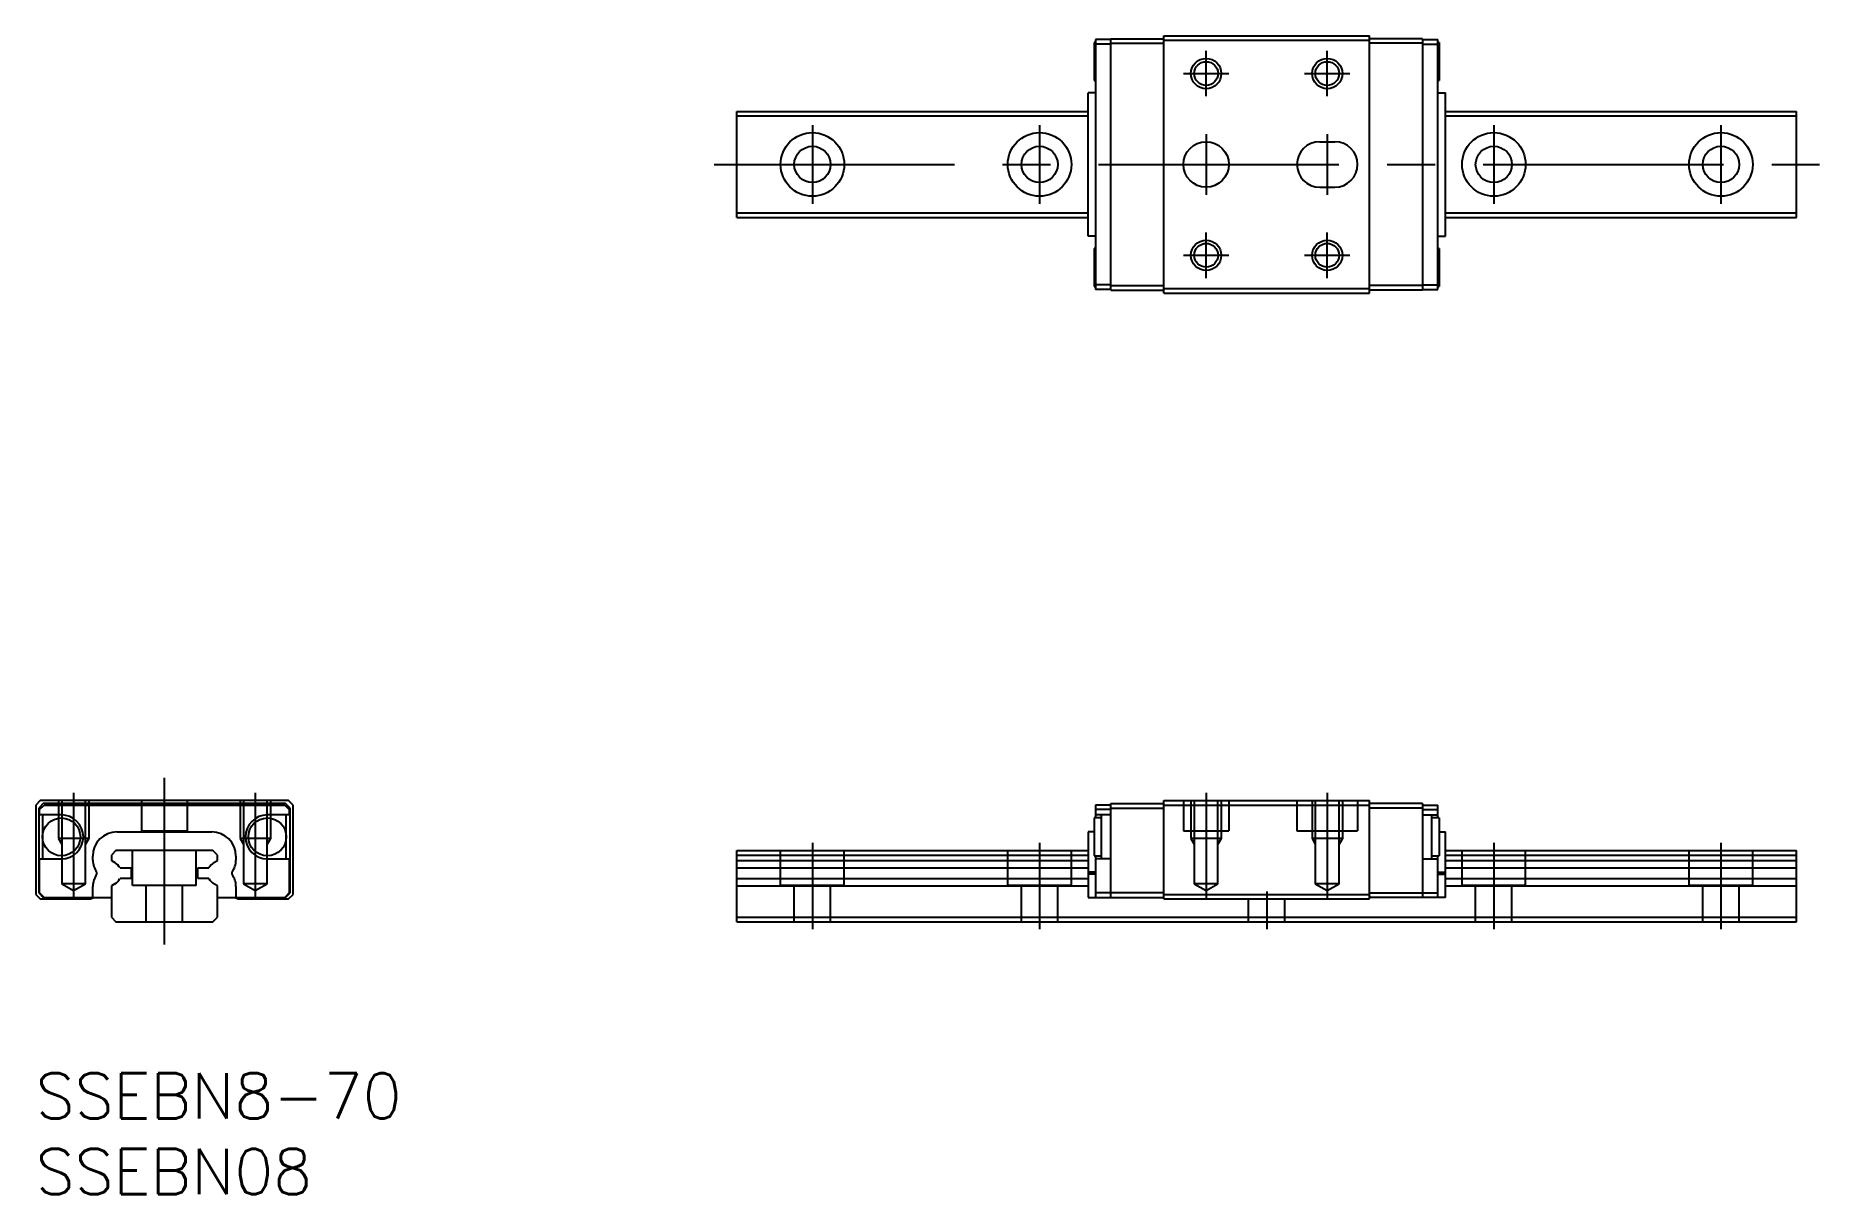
# Model space of a CAD drawing. Extents: x 0 to 118, y -8 to 68.
import ezdxf

# ---------------------------------------------------------------- set-up
doc = ezdxf.new("R2010")
doc.units = 0
doc.header["$LTSCALE"] = 0.5
doc.linetypes.add('CENTER', pattern=[50.8, 31.75, -6.35, 6.35, -6.35])
doc.linetypes.add('DASHED', pattern=[19.05, 12.7, -6.35])
for name, color, linetype in [('MSM_CENTER', 1, 'CENTER'), ('MSM_CONTINUOUS', 7, 'CONTINUOUS'), ('MSM_DASHED', 4, 'DASHED'), ('MSM_NARROW', 5, 'CONTINUOUS'), ('MSM_PART_NUMBER', 7, 'CONTINUOUS')]:
    doc.layers.add(name, color=color, linetype=linetype)
doc.styles.get("Standard").update_dxf_attribs({"font": 'txt.shx', "height": 1, "bigfont": 'bigfont.shx'})

# ---------------------------------------------------------------- blocks, each defined once
blk = doc.blocks.new('*U2')
at = {"layer": 'MSM_PART_NUMBER'}
blk.add_text('SSEBN8-70', height=3, dxfattribs=at).set_placement((0, -3))
blk = doc.blocks.new('*U3')
at = {"layer": 'MSM_PART_NUMBER'}
blk.add_text('SSEBN08', height=3, dxfattribs=at).set_placement((0, -8))

msp = doc.modelspace()

# ---------------------------------------------------------------- linework, layer by layer
at = {"layer": 'MSM_CENTER'}
for p, q in [((77.3, 64.5), (77.3, 67.5)), ((85.3, 64.5), (85.3, 67.5)), ((75.8, 66), (78.8, 66)), ((83.8, 66), (86.8, 66)), ((51.3, 62.6), (51.3, 57.4)), ((66.3, 62.6), (66.3, 57.4)), ((96.3, 62.6), (96.3, 57.4)), ((111.3, 62.6), (111.3, 57.4)), ((77.3, 62), (77.3, 58)), ((85.3, 62), (85.3, 58)), ((44.8, 60), (117.8, 60)), ((77.3, 52.5), (77.3, 55.5)), ((85.3, 52.5), (85.3, 55.5)), ((75.8, 54), (78.8, 54)), ((83.8, 54), (86.8, 54)), ((8.5, 8.5), (8.5, 19.5)), ((2.5, 18.5), (2.5, 11.55)), ((14.5, 18.5), (14.5, 11.55)), ((77.3, 18.5), (77.3, 11.55)), ((85.3, 18.5), (85.3, 11.55)), ((51.3, 15.2), (51.3, 9.5)), ((66.3, 15.2), (66.3, 9.5)), ((96.3, 15.2), (96.3, 9.5)), ((111.3, 15.2), (111.3, 9.5)), ((81.3, 12), (81.3, 9.5))]:
    msp.add_line(p, q, dxfattribs=at)
at = {"layer": 'MSM_CONTINUOUS'}
for p, q in [((74.5, 68.5), (88.1, 68.5)), ((74.5, 51.5), (74.5, 68.5)), ((88.1, 51.5), (88.1, 68.5)), ((69.9, 68.05), (69.9, 65.55)), ((70, 68.05), (69.9, 68.05)), ((70, 68.25), (70, 51.75)), ((71, 68.25), (70, 68.25)), ((71, 67.95), (70, 67.95)), ((71, 51.7), (71, 68.3)), ((71, 68.3), (74.5, 68.3)), ((71, 68), (74.5, 68)), ((74.5, 68.2), (88.1, 68.2)), ((91.6, 68.3), (88.1, 68.3)), ((91.6, 68), (88.1, 68)), ((91.6, 68.3), (91.6, 51.7)), ((91.6, 68.25), (92.6, 68.25)), ((91.6, 67.95), (92.6, 67.95)), ((92.6, 51.75), (92.6, 68.25)), ((92.7, 68.05), (92.6, 68.05)), ((92.7, 68.05), (92.7, 65.55)), ((69.9, 65.55), (70, 65.55)), ((92.6, 65.55), (92.7, 65.55)), ((70, 64.73), (69.5, 64.73)), ((69.5, 55.27), (69.5, 64.73)), ((92.6, 64.73), (93.1, 64.73)), ((93.1, 55.27), (93.1, 64.73)), ((46.3, 63.5), (69.5, 63.5)), ((46.3, 56.5), (46.3, 63.5)), ((46.3, 63.2), (69.5, 63.2)), ((93.1, 63.5), (116.3, 63.5)), ((93.1, 63.2), (116.3, 63.2)), ((116.3, 56.5), (116.3, 63.5)), ((84.8, 61.5), (85.8, 61.5)), ((84.8, 58.5), (85.8, 58.5)), ((46.3, 56.8), (69.5, 56.8)), ((93.1, 56.8), (116.3, 56.8)), ((46.3, 56.5), (69.5, 56.5)), ((93.1, 56.5), (116.3, 56.5)), ((70, 55.27), (69.5, 55.27)), ((69.9, 54.45), (69.9, 51.95)), ((70, 54.45), (69.9, 54.45)), ((92.6, 55.27), (93.1, 55.27)), ((92.7, 54.45), (92.6, 54.45)), ((92.7, 54.45), (92.7, 51.95)), ((69.9, 51.95), (70, 51.95)), ((71, 52.05), (70, 52.05)), ((71, 52), (74.5, 52)), ((91.6, 52), (88.1, 52)), ((91.6, 52.05), (92.6, 52.05)), ((92.6, 51.95), (92.7, 51.95)), ((71, 51.75), (70, 51.75)), ((71, 51.7), (74.5, 51.7)), ((74.5, 51.8), (88.1, 51.8)), ((74.5, 51.5), (88.1, 51.5)), ((91.6, 51.7), (88.1, 51.7)), ((91.6, 51.75), (92.6, 51.75)), ((0.3, 18), (0, 17.7)), ((0, 17.7), (0, 11.8)), ((0.5, 17.8), (0.2, 17.5)), ((0.25, 17.4), (0.55, 17.7)), ((16.7, 18), (0.3, 18)), ((16.5, 17.8), (0.5, 17.8)), ((0.55, 17.7), (16.45, 17.7)), ((16.45, 17.7), (16.75, 17.4)), ((16.8, 17.5), (16.5, 17.8)), ((17, 17.7), (16.7, 18)), ((17, 11.8), (17, 17.7)), ((70, 17.7), (70, 16.85)), ((71, 17.7), (70, 17.7)), ((71, 11.6), (71, 17.8)), ((71, 17.8), (74.5, 17.8)), ((74.5, 18), (88.1, 18)), ((74.5, 11.5), (74.5, 18)), ((74.5, 17.7), (88.1, 17.7)), ((88.1, 11.5), (88.1, 18)), ((91.6, 17.8), (88.1, 17.8)), ((91.6, 17.8), (91.6, 11.6)), ((91.6, 17.7), (92.6, 17.7)), ((92.6, 16.85), (92.6, 17.7)), ((0.2, 17.5), (0.2, 11.9)), ((0.25, 17.05), (0.25, 17.4)), ((1.7, 17.05), (0.25, 17.05)), ((0.45, 17.05), (0.45, 14.15)), ((16.75, 17.05), (15.3, 17.05)), ((16.55, 14.15), (16.55, 17.05)), ((16.75, 17.4), (16.75, 17.05)), ((16.8, 11.9), (16.8, 17.5)), ((70.4, 16.85), (69.9, 16.85)), ((69.9, 16.85), (69.9, 14.35)), ((71, 17.4), (70, 17.4)), ((71, 17.05), (70, 17.05)), ((70.4, 14.15), (70.4, 17.05)), ((71, 17.5), (74.5, 17.5)), ((91.6, 17.5), (88.1, 17.5)), ((91.6, 17.4), (92.6, 17.4)), ((91.6, 17.05), (92.6, 17.05)), ((92.2, 14.15), (92.2, 17.05)), ((92.7, 16.85), (92.2, 16.85)), ((92.7, 16.85), (92.7, 14.35)), ((5.37, 15.93), (11.63, 15.93)), ((69.9, 15.93), (69.5, 15.93)), ((69.5, 15.93), (69.5, 11.6)), ((92.7, 15.93), (93.1, 15.93)), ((93.1, 11.6), (93.1, 15.93)), ((0.25, 14.15), (1.7, 14.15)), ((0.25, 11.9), (0.25, 14.15)), ((3.77, 14.07), (3.77, 14.33)), ((5.3, 14.7), (5, 14.4)), ((5, 14.4), (5, 14.03)), ((11.7, 14.7), (5.3, 14.7)), ((12, 14.4), (11.7, 14.7)), ((12, 14.03), (12, 14.4)), ((13.23, 14.33), (13.23, 14.07)), ((15.3, 14.15), (16.75, 14.15)), ((16.75, 14.15), (16.75, 11.9)), ((46.3, 14.7), (69.5, 14.7)), ((46.3, 10), (46.3, 14.7)), ((46.3, 14.4), (69.5, 14.4)), ((69.9, 14.35), (70.4, 14.35)), ((70, 14.35), (70, 11.6)), ((71, 14.15), (70, 14.15)), ((91.6, 14.15), (92.6, 14.15)), ((92.2, 14.35), (92.7, 14.35)), ((92.6, 11.6), (92.6, 14.35)), ((93.1, 14.7), (116.3, 14.7)), ((93.1, 14.4), (116.3, 14.4)), ((116.3, 10), (116.3, 14.7)), ((4.05, 13.13), (4.05, 13.27)), ((5, 14.03), (5.23, 13.9)), ((5.57, 13.55), (6.3, 13.55)), ((6.3, 13.55), (6.3, 12.85)), ((10.7, 12.85), (10.7, 13.55)), ((10.7, 13.55), (11.43, 13.55)), ((11.77, 13.9), (12, 14.03)), ((12.95, 13.27), (12.95, 13.13)), ((46.3, 14.03), (69.5, 14.03)), ((46.3, 13.55), (69.5, 13.55)), ((70, 13.27), (69.5, 13.27)), ((70, 13.13), (69.5, 13.13)), ((92.6, 13.27), (93.1, 13.27)), ((92.6, 13.13), (93.1, 13.13)), ((93.1, 14.03), (116.3, 14.03)), ((93.1, 13.55), (116.3, 13.55)), ((0, 11.8), (0.3, 11.5)), ((0.2, 11.9), (0.5, 11.6)), ((0.55, 11.6), (0.25, 11.9)), ((3.77, 11.6), (3.77, 12.33)), ((5.23, 12.5), (5, 12.37)), ((5, 12.37), (5, 10.3)), ((6.3, 12.85), (5.57, 12.85)), ((11.43, 12.85), (10.7, 12.85)), ((12, 12.37), (11.77, 12.5)), ((12, 10.3), (12, 12.37)), ((13.23, 12.33), (13.23, 11.6)), ((16.75, 11.9), (16.45, 11.6)), ((16.5, 11.6), (16.8, 11.9)), ((16.7, 11.5), (17, 11.8)), ((46.3, 12.85), (69.5, 12.85)), ((46.3, 12.37), (69.5, 12.37)), ((74.5, 11.9), (70, 11.9)), ((74.5, 11.8), (88.1, 11.8)), ((88.1, 11.9), (92.6, 11.9)), ((93.1, 12.85), (116.3, 12.85)), ((93.1, 12.37), (116.3, 12.37)), ((0.3, 11.5), (3.63, 11.5)), ((0.5, 11.6), (5, 11.6)), ((3.63, 11.5), (3.84, 11.6)), ((12, 11.6), (16.5, 11.6)), ((13.16, 11.6), (13.37, 11.5)), ((13.37, 11.5), (16.7, 11.5)), ((69.5, 11.6), (74.45, 11.6)), ((74.45, 11.6), (74.45, 11.65)), ((74.45, 11.65), (74.5, 11.65)), ((74.5, 11.5), (88.1, 11.5)), ((88.15, 11.65), (88.1, 11.65)), ((88.15, 11.65), (88.15, 11.6)), ((93.1, 11.6), (88.15, 11.6)), ((5, 10.3), (5.3, 10)), ((5.3, 10), (11.7, 10)), ((11.7, 10), (12, 10.3)), ((46.3, 10.3), (116.3, 10.3)), ((46.3, 10), (116.3, 10))]:
    msp.add_line(p, q, dxfattribs=at)
for centre, radius in [((77.3, 66), 0.784), ((85.3, 66), 0.784), ((51.3, 60), 2.1), ((66.3, 60), 2.1), ((77.3, 60), 1.5), ((96.3, 60), 2.1), ((111.3, 60), 2.1), ((51.3, 60), 1.2), ((66.3, 60), 1.2), ((96.3, 60), 1.2), ((111.3, 60), 1.2), ((77.3, 54), 0.784), ((85.3, 54), 0.784), ((1.7, 15.6), 1.25), ((15.3, 15.6), 1.25)]:
    msp.add_circle(centre, radius, dxfattribs=at)
for centre, radius, start, end in [((84.8, 60), 1.5, 90, 270), ((85.8, 60), 1.5, 270, 90), ((1.7, 15.6), 1.45, 270, 90), ((15.3, 15.6), 1.45, 90, 270), ((5.37, 14.33), 1.6, 90, 180), ((11.63, 14.33), 1.6, 0, 90), ((5.07, 14.07), 1.3, 180, 217.958), ((5.07, 12.33), 1.3, 142.042, 180), ((4.79, 13.14), 0.875, 27.7195, 60.0003), ((12.21, 13.14), 0.875, 119.9997, 152.2805), ((11.93, 12.33), 1.3, 0, 37.958), ((11.93, 14.07), 1.3, 322.042, 0), ((4.79, 13.26), 0.875, 299.9997, 332.2805), ((12.21, 13.26), 0.875, 207.7195, 240.0003)]:
    msp.add_arc(centre, radius, start, end, dxfattribs=at)
at = {"layer": 'MSM_DASHED'}
for p, q in [((1.5, 18), (1.5, 15.5)), ((1.72, 18), (1.72, 12.5)), ((3.28, 12.5), (3.28, 18)), ((3.5, 18), (3.5, 15.5)), ((7, 18), (7, 16)), ((10, 18), (10, 16)), ((13.5, 18), (13.5, 15.5)), ((13.72, 18), (13.72, 12.5)), ((15.28, 12.5), (15.28, 18)), ((15.5, 18), (15.5, 15.5)), ((75.8, 18), (75.8, 16)), ((76.3, 18), (76.3, 15.5)), ((76.51, 18), (76.51, 12.5)), ((78.08, 12.5), (78.08, 18)), ((78.3, 18), (78.3, 15.5)), ((78.8, 18), (78.8, 16)), ((83.3, 18), (83.3, 16)), ((84.3, 18), (84.3, 15.5)), ((84.51, 18), (84.51, 12.5)), ((86.08, 12.5), (86.08, 18)), ((86.3, 18), (86.3, 15.5)), ((87.3, 18), (87.3, 16)), ((1.5, 15.5), (1.72, 15.13)), ((3.5, 15.5), (1.5, 15.5)), ((3.5, 15.5), (3.28, 15.13)), ((7, 16), (10, 16)), ((13.5, 15.5), (13.72, 15.13)), ((15.5, 15.5), (13.5, 15.5)), ((15.5, 15.5), (15.28, 15.13)), ((75.8, 16), (78.8, 16)), ((76.3, 15.5), (76.51, 15.13)), ((78.3, 15.5), (76.3, 15.5)), ((78.3, 15.5), (78.08, 15.13)), ((83.3, 16), (87.3, 16)), ((84.3, 15.5), (84.51, 15.13)), ((86.3, 15.5), (84.3, 15.5)), ((86.3, 15.5), (86.08, 15.13)), ((6.4, 12.4), (6.4, 14.7)), ((10.6, 12.4), (10.6, 14.7)), ((49.2, 12.4), (49.2, 14.7)), ((53.4, 12.4), (53.4, 14.7)), ((64.2, 12.4), (64.2, 14.7)), ((68.4, 12.4), (68.4, 14.7)), ((94.2, 12.4), (94.2, 14.7)), ((98.4, 12.4), (98.4, 14.7)), ((109.2, 12.4), (109.2, 14.7)), ((113.4, 12.4), (113.4, 14.7)), ((1.72, 12.5), (2.5, 12.05)), ((3.28, 12.5), (1.72, 12.5)), ((2.5, 12.05), (3.28, 12.5)), ((10.6, 12.4), (6.4, 12.4)), ((7.3, 10), (7.3, 12.4)), ((9.7, 10), (9.7, 12.4)), ((13.72, 12.5), (14.5, 12.05)), ((15.28, 12.5), (13.72, 12.5)), ((14.5, 12.05), (15.28, 12.5)), ((53.4, 12.4), (49.2, 12.4)), ((50.1, 10), (50.1, 12.4)), ((52.5, 10), (52.5, 12.4)), ((68.4, 12.4), (64.2, 12.4)), ((65.1, 10), (65.1, 12.4)), ((67.5, 10), (67.5, 12.4)), ((76.51, 12.5), (77.3, 12.05)), ((78.08, 12.5), (76.51, 12.5)), ((77.3, 12.05), (78.08, 12.5)), ((84.51, 12.5), (85.3, 12.05)), ((86.08, 12.5), (84.51, 12.5)), ((85.3, 12.05), (86.08, 12.5)), ((98.4, 12.4), (94.2, 12.4)), ((95.1, 10), (95.1, 12.4)), ((97.5, 10), (97.5, 12.4)), ((113.4, 12.4), (109.2, 12.4)), ((110.1, 10), (110.1, 12.4)), ((112.5, 10), (112.5, 12.4)), ((80.1, 10), (80.1, 11.5)), ((82.5, 10), (82.5, 11.5))]:
    msp.add_line(p, q, dxfattribs=at)
at = {"layer": 'MSM_NARROW'}
for centre in [(77.3, 66), (85.3, 66), (77.3, 54), (85.3, 54)]:
    msp.add_circle(centre, 1, dxfattribs=at)

# ---------------------------------------------------------------- block references
at = {"layer": 'MSM_CONTINUOUS'}
for name in ['*U2', '*U3']:
    msp.add_blockref(name, (0, 0), dxfattribs=at)

doc.saveas('drawing.dxf')
